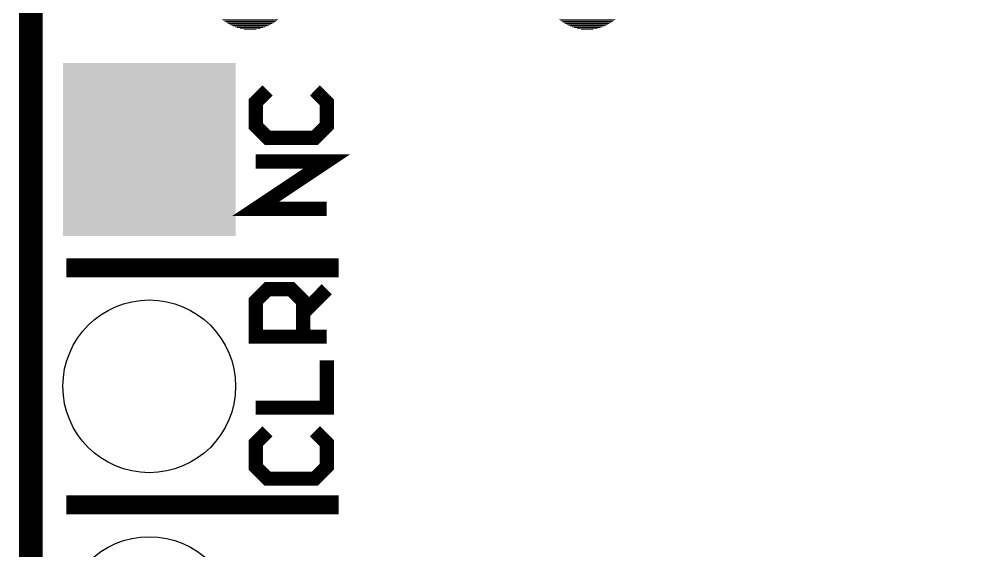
# Model space of a CAD drawing. Extents: x -1.4 to 24.3, y -3.9 to 24.9.
# Drawn here: x -1.4 to 8.86, y 13.47 to 19.18 of the extents above; entities that cross this region are included whole.
import ezdxf

# ---------------------------------------------------------------- set-up
doc = ezdxf.new("R2010")
doc.units = 0
doc.layers.get('0').update_dxf_attribs({"linetype": 'CONTINUOUS'})
for name, color, linetype in [('DAC2_CLICK_V100_GKO', 9, 'CONTINUOUS'), ('DAC2_CLICK_V100_GTO', 11, 'CONTINUOUS'), ('DAC2_CLICK_V100_GTS', 8, 'CONTINUOUS')]:
    doc.layers.add(name, color=color, linetype=linetype)

# ---------------------------------------------------------------- blocks, each defined once
blk = doc.blocks.new('ROUND_44')
blk.add_circle((0, 0), 0.927)
blk = doc.blocks.new('SQUARE_45')
blk.add_solid([(0.9271, 0.9271), (0.9271, -0.9271), (-0.9271, 0.9271), (-0.9271, -0.9271)])

msp = doc.modelspace()

# ---------------------------------------------------------------- linework, layer by layer
at = {"layer": 'DAC2_CLICK_V100_GKO'}
for points, const_width in [([(-1.27, -3.81), (-1.27, 24.765), (24.13, 24.765)], 0.254), ([(-1.27, -3.81), (-1.27, 24.13)], 0.1524)]:
    msp.add_lwpolyline(points, dxfattribs=dict(at, const_width=const_width))
at = {"layer": 'DAC2_CLICK_V100_GTO'}
for points, const_width in [([(0.78232, 19.17446), (1.38176, 19.17446)], 0.00762), ([(0.78232, 19.17446), (1.38176, 19.17446)], 0.00762), ([(0.79502, 19.16684), (1.3716, 19.16684)], 0.00762), ([(0.79502, 19.16684), (1.3716, 19.16684)], 0.00762), ([(0.80772, 19.15668), (1.3589, 19.15668)], 0.00762), ([(0.80772, 19.15668), (1.3589, 19.15668)], 0.00762), ([(0.82042, 19.14906), (1.3462, 19.14906)], 0.00762), ([(0.82042, 19.14906), (1.3462, 19.14906)], 0.00762), ([(0.83312, 19.1389), (1.3335, 19.1389)], 0.00762), ([(0.83312, 19.1389), (1.3335, 19.1389)], 0.00762), ([(0.84836, 19.13128), (1.31826, 19.13128)], 0.00762), ([(0.84836, 19.13128), (1.31826, 19.13128)], 0.00762), ([(0.8636, 19.12366), (1.30302, 19.12366)], 0.00762), ([(0.8636, 19.12366), (1.30302, 19.12366)], 0.00762), ([(0.87884, 19.1135), (1.28524, 19.1135)], 0.00762), ([(0.87884, 19.1135), (1.28524, 19.1135)], 0.00762), ([(0.89662, 19.10588), (1.26746, 19.10588)], 0.00762), ([(0.89662, 19.10588), (1.26746, 19.10588)], 0.00762), ([(0.91948, 19.09572), (1.24714, 19.09572)], 0.00762), ([(0.91948, 19.09572), (1.24714, 19.09572)], 0.00762), ([(0.94234, 19.0881), (1.22174, 19.0881)], 0.00762), ([(0.94234, 19.0881), (1.22174, 19.0881)], 0.00762), ([(0.97282, 19.08048), (1.1938, 19.08048)], 0.00762), ([(0.97282, 19.08048), (1.1938, 19.08048)], 0.00762), ([(4.40182, 19.17446), (5.00126, 19.17446)], 0.00762), ([(4.40182, 19.17446), (5.00126, 19.17446)], 0.00762), ([(4.41198, 19.16684), (4.98856, 19.16684)], 0.00762), ([(4.41198, 19.16684), (4.98856, 19.16684)], 0.00762), ([(4.42468, 19.15668), (4.97586, 19.15668)], 0.00762), ([(4.42468, 19.15668), (4.97586, 19.15668)], 0.00762), ([(4.43738, 19.14906), (4.96316, 19.14906)], 0.00762), ([(4.43738, 19.14906), (4.96316, 19.14906)], 0.00762), ([(4.45008, 19.1389), (4.95046, 19.1389)], 0.00762), ([(4.45008, 19.1389), (4.95046, 19.1389)], 0.00762), ([(4.46532, 19.13128), (4.93522, 19.13128)], 0.00762), ([(4.46532, 19.13128), (4.93522, 19.13128)], 0.00762), ([(4.48056, 19.12366), (4.91998, 19.12366)], 0.00762), ([(4.48056, 19.12366), (4.91998, 19.12366)], 0.00762), ([(4.49834, 19.1135), (4.90474, 19.1135)], 0.00762), ([(4.49834, 19.1135), (4.90474, 19.1135)], 0.00762), ([(4.51612, 19.10588), (4.88442, 19.10588)], 0.00762), ([(4.51612, 19.10588), (4.88442, 19.10588)], 0.00762), ([(4.53644, 19.09572), (4.8641, 19.09572)], 0.00762), ([(4.53644, 19.09572), (4.8641, 19.09572)], 0.00762), ([(4.56184, 19.0881), (4.84124, 19.0881)], 0.00762), ([(4.56184, 19.0881), (4.84124, 19.0881)], 0.00762), ([(4.58978, 19.08048), (4.81076, 19.08048)], 0.00762), ([(4.58978, 19.08048), (4.81076, 19.08048)], 0.00762), ([(1.016, 19.07032), (1.15062, 19.07032)], 0.00762), ([(1.016, 19.07032), (1.15062, 19.07032)], 0.00762), ([(4.63296, 19.07032), (4.76758, 19.07032)], 0.00762), ([(4.63296, 19.07032), (4.76758, 19.07032)], 0.00762), ([(1.27, 18.415), (1.143, 18.288), (1.143, 18.034), (1.27, 17.907), (1.778, 17.907), (1.905, 18.034), (1.905, 18.288), (1.778, 18.415)], 0.1524), ([(1.905, 17.145), (1.143, 17.145), (1.905, 17.653), (1.143, 17.653)], 0.1524), ([(-0.889, 16.51), (2.032, 16.51)], 0.2032), ([(1.905, 15.7734), (1.143, 15.7734), (1.143, 16.1544), (1.27, 16.2814), (1.524, 16.2814), (1.651, 16.1544), (1.651, 15.7734)], 0.1524), ([(1.651, 16.0274), (1.905, 16.2814)], 0.1524), ([(1.143, 15.0114), (1.905, 15.0114), (1.905, 15.5194)], 0.1524), ([(1.27, 14.7574), (1.143, 14.6304), (1.143, 14.3764), (1.27, 14.2494), (1.778, 14.2494), (1.905, 14.3764), (1.905, 14.6304), (1.778, 14.7574)], 0.1524), ([(-0.889, 13.97), (2.032, 13.97)], 0.2032)]:
    msp.add_lwpolyline(points, dxfattribs=dict(at, const_width=const_width))

# ---------------------------------------------------------------- block references
at = {"layer": 'DAC2_CLICK_V100_GTS'}
for name, p in [('SQUARE_45', (0, 17.78)), ('ROUND_44', (0, 15.24)), ('ROUND_44', (0, 12.7))]:
    msp.add_blockref(name, p, dxfattribs=at)

doc.saveas('drawing.dxf')
